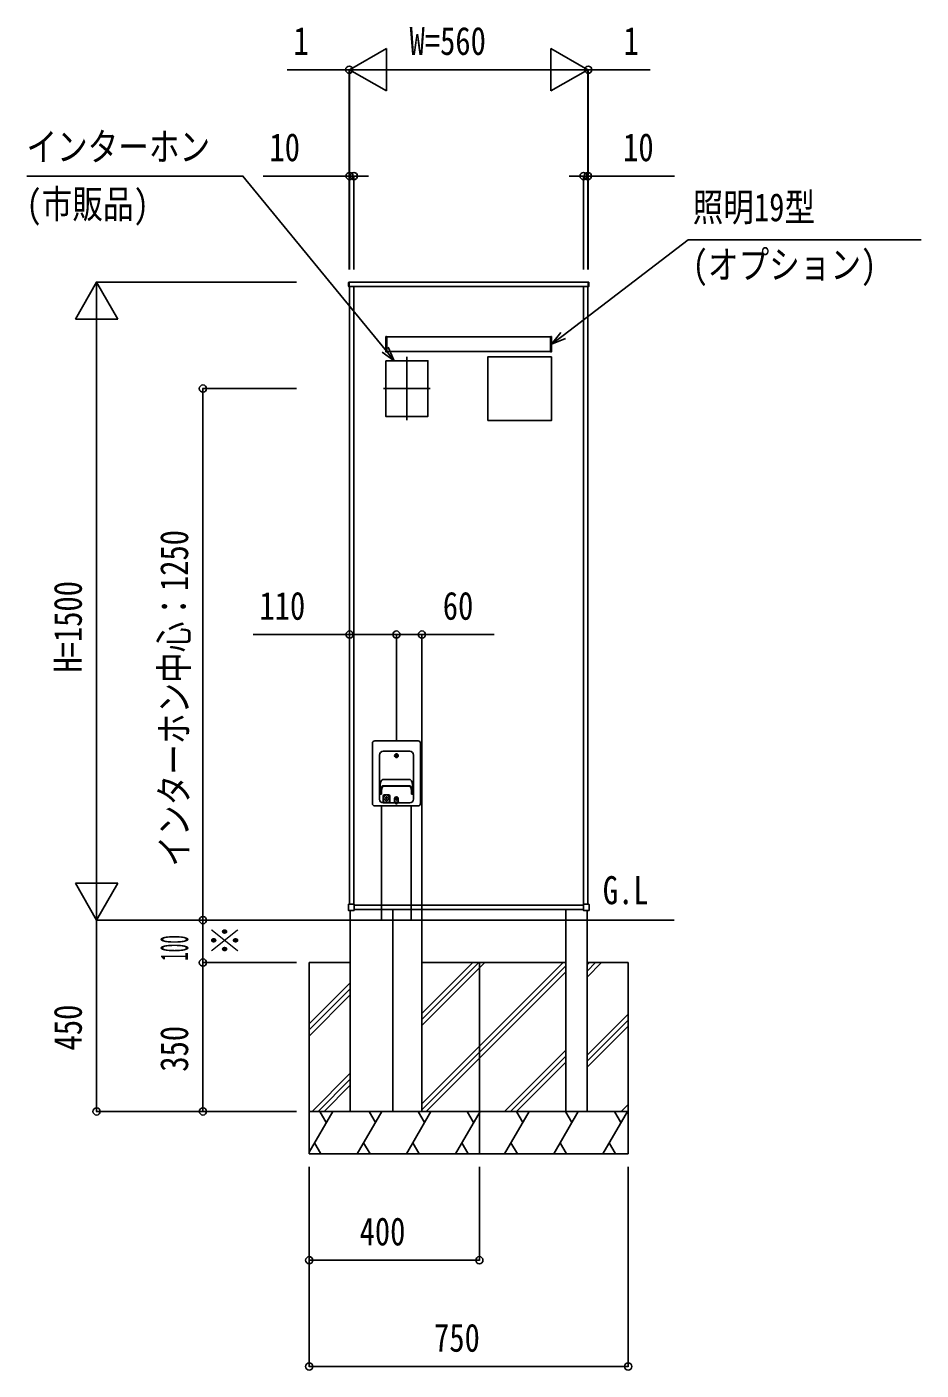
# Model space of a CAD drawing. Units: millimetres, scale not verified. Extents: x -8410 to 8410, y -5940 to 5940.
# Drawn here: x -2845 to -742, y -1718 to 1441 of the extents above; entities that cross this region are included whole.
import ezdxf
from ezdxf.enums import TextEntityAlignment as Align

# ---------------------------------------------------------------- set-up
doc = ezdxf.new("R2010")
doc.units = ezdxf.units.MM
doc.header["$LTSCALE"] = 30
for name, color, linetype in [('0-1_USER1', 3, 'Continuous'), ('0-3_YKK_13', 4, 'Continuous'), ('0-4_YKK_A1', 4, 'Continuous'), ('0-5_YKK_D', 6, 'Continuous')]:
    doc.layers.add(name, color=color, linetype=linetype)
doc.styles.add('ＭＳ ゴシック', font='')
doc.styles.get('ＭＳ ゴシック').set_extended_font_data('MS Gothic')

msp = doc.modelspace()

# ---------------------------------------------------------------- linework, layer by layer
at = {"layer": '0-3_YKK_13'}
for p, q in [((-2088.6, 831.03), (-2088.6, 830.53)), ((-2087.67, 829.53), (-2087.1, 829.5)), ((-2087.1, 831), (-2087.1, 839)), ((-2087.1, 829.5), (-2087.1, 831)), ((-1525.1, 831), (-1525.1, 839)), ((-1525.1, 829.5), (-1525.1, 831)), ((-1524.54, 829.53), (-1525.1, 829.5)), ((-1523.6, 831.03), (-1523.6, 830.53)), ((-2032.6, -386), (-2032.6, -244)), ((-2027.1, -238.5), (-1925.1, -238.5)), ((-1919.6, -386), (-1919.6, -244)), ((-2016.05, -271.8), (-2016.05, -375.8)), ((-1944.85, -263.1), (-2007.35, -263.1)), ((-1977.17, -273.65), (-1978.55, -275.04)), ((-1976.46, -274.36), (-1977.84, -275.75)), ((-1977.09, -271.6), (-1977.8, -272.31)), ((-1977.17, -272.95), (-1977.8, -272.31)), ((-1976.46, -272.24), (-1977.09, -271.6)), ((-1974.37, -270.85), (-1975.75, -272.24)), ((-1975.11, -275), (-1975.75, -274.36)), ((-1974.41, -274.29), (-1975.11, -275)), ((-1973.66, -271.56), (-1975.04, -272.95)), ((-1974.41, -274.29), (-1975.04, -273.65)), ((-1936.15, -271.8), (-1936.15, -375.8)), ((-2013.96, -341.15), (-2012.57, -334.76)), ((-2013.96, -341.15), (-2013.96, -363.8)), ((-1946.39, -343.93), (-2005.82, -343.93)), ((-1946.48, -329.26), (-2005.73, -329.26)), ((-1946.73, -344.71), (-2005.48, -344.71)), ((-1938.25, -341.15), (-1939.64, -334.76)), ((-1938.25, -341.15), (-1938.25, -363.8)), ((-2013.96, -354.95), (-2012.64, -349.33)), ((-2011.46, -363.8), (-2013.96, -363.8)), ((-2011.46, -354.95), (-2009.86, -348.18)), ((-2011.46, -354.95), (-2011.46, -363.8)), ((-2007.35, -367.8), (-2007.35, -381.3)), ((-1993.85, -365.8), (-2005.35, -365.8)), ((-1996.62, -372.86), (-2002.59, -372.86)), ((-1997.55, -374.26), (-2001.66, -374.26)), ((-1998.49, -375.66), (-2000.72, -375.66)), ((-1999.6, -368.94), (-1999.6, -372.86)), ((-1991.85, -367.8), (-1991.85, -381.3)), ((-1980.35, -374.3), (-1980.35, -381.5)), ((-1977.17, -374.65), (-1978.91, -376.4)), ((-1976.46, -375.36), (-1978.2, -377.1)), ((-1977.09, -372.6), (-1977.8, -373.31)), ((-1977.17, -373.95), (-1977.8, -373.31)), ((-1977.09, -376), (-1977.8, -375.29)), ((-1976.46, -373.24), (-1977.09, -372.6)), ((-1974.01, -371.5), (-1975.75, -373.24)), ((-1975.11, -376), (-1975.75, -375.36)), ((-1974.41, -373.31), (-1975.11, -372.6)), ((-1974.41, -375.29), (-1975.11, -376)), ((-1973.3, -372.2), (-1975.04, -373.95)), ((-1974.41, -375.29), (-1975.04, -374.65)), ((-1971.85, -374.3), (-1971.85, -381.5)), ((-1940.75, -354.95), (-1942.35, -348.18)), ((-1940.75, -354.95), (-1940.75, -363.8)), ((-1938.25, -363.8), (-1940.75, -363.8)), ((-1938.25, -354.95), (-1939.57, -349.33)), ((-2027.1, -391.5), (-1925.1, -391.5)), ((-1990.35, -382.8), (-2008.85, -382.8)), ((-1944.85, -384.5), (-2007.35, -384.5)), ((-1970.35, -383), (-1981.85, -383)), ((-1978.6, -384.5), (-1978.6, -385.05)), ((-1974.85, -386.3), (-1977.35, -386.3)), ((-1973.6, -384.5), (-1973.6, -385.05)), ((-2089.1, -623.47), (-2089.1, -637)), ((-2088.17, -622.94), (-2088.64, -622.97)), ((-2076.14, -622.21), (-2088.17, -622.94)), ((-2075.6, -637), (-2075.6, -622.71)), ((-1536.6, -637), (-1536.6, -622.71)), ((-1536.07, -622.21), (-1524.04, -622.94)), ((-1524.04, -622.94), (-1523.57, -622.97)), ((-1523.1, -623.47), (-1523.1, -637)), ((-2088.6, -637.5), (-2088.14, -637.5)), ((-2088.14, -637.5), (-2076.1, -637.5)), ((-1524.07, -637.5), (-1536.1, -637.5)), ((-1523.6, -637.5), (-1524.07, -637.5))]:
    msp.add_line(p, q, dxfattribs=at)
for points in [[(-2088.6, 839.47), (-2088.6, 838.97), (-2088.6, 831.03)], [(-2087.1, 839), (-2087.1, 840.5), (-2087.67, 840.47)], [(-1525.1, 839), (-1525.1, 840.5), (-1524.54, 840.47)], [(-1523.6, 839.47), (-1523.6, 838.97), (-1523.6, 831.03)]]:
    msp.add_lwpolyline(points, dxfattribs=at)
for points in [[(-2001.1, 712.3), (-2001.1, 676.5), (-1999.1, 676.5), (-1999.1, 712.3)], [(-1999.1, 676.8), (-1998.6, 676.8), (-1998.6, 712), (-1999.1, 712)], [(-1613.1, 676.8), (-1613.6, 676.8), (-1613.6, 712), (-1613.1, 712)], [(-1611.1, 712.3), (-1611.1, 676.5), (-1613.1, 676.5), (-1613.1, 712.3)], [(-1611.1, 665), (-1761.1, 665), (-1761.1, 515), (-1611.1, 515)], [(-2001.1, 655.5), (-1902.1, 655.5), (-1902.1, 524.5), (-2001.1, 524.5)]]:
    msp.add_lwpolyline(points, close=True, dxfattribs=at)
for centre, radius in [((-1976.1, -273.3), 4.4), ((-1976.1, -273.3), 3), ((-1999.6, -372.3), 6.5), ((-1976.1, -374.3), 3.5)]:
    msp.add_circle(centre, radius, dxfattribs=at)
for centre, radius, start, end in [((-2087.6, 839.47), 1, 93.5, 180), ((-2087.6, 830.53), 1, 180, 266.5), ((-1524.6, 839.47), 1, 0, 86.5), ((-1524.6, 830.53), 1, 273.5, 0), ((-2027.1, -244), 5.5, 90, 180), ((-1925.1, -244), 5.5, 0, 90), ((-2007.35, -271.8), 8.7, 90, 180), ((-1977.52, -273.3), 0.5, 315.00005, 45.00003), ((-1976.1, -271.89), 0.5, 224.99997, 315.00003), ((-1976.1, -274.71), 0.5, 45.00003, 135), ((-1974.69, -273.3), 0.5, 135, 224.99997), ((-1944.85, -271.8), 8.7, 0, 90), ((-2005.82, -350.93), 7, 90, 166.75116), ((-2005.73, -336.26), 7, 90, 167.69141), ((-2005.48, -349.21), 4.5, 90, 166.73304), ((-1946.73, -349.21), 4.5, 13.26704, 90), ((-1946.48, -336.26), 7, 12.30864, 90), ((-1946.39, -350.93), 7, 13.24892, 90), ((-2007.35, -375.8), 8.7, 180, 270), ((-2005.35, -367.8), 2, 90, 180), ((-1993.85, -367.8), 2, 0.00003, 90), ((-1976.1, -374.3), 4.25, 0.00003, 180), ((-1977.52, -374.3), 0.5, 315.00005, 45.00003), ((-1976.1, -372.89), 0.5, 224.99997, 315.00003), ((-1976.1, -375.71), 0.5, 45.00003, 135), ((-1974.69, -374.3), 0.5, 135, 224.99997), ((-1944.85, -375.8), 8.7, 270, 0.00002), ((-2027.1, -386), 5.5, 180, 270), ((-2008.85, -381.3), 1.5, 270, 0.00002), ((-1990.35, -381.3), 1.5, 180, 270), ((-1981.85, -381.5), 1.5, 270, 0.00002), ((-1977.35, -385.05), 1.25, 180, 270), ((-1974.85, -385.05), 1.25, 270, 0.00002), ((-1970.35, -381.5), 1.5, 180, 270), ((-1925.1, -386), 5.5, 270, 0), ((-2088.6, -623.47), 0.5, 93.5, 180), ((-2076.1, -622.71), 0.5, 0, 93.5), ((-1536.1, -622.71), 0.5, 86.5, 180), ((-1523.6, -623.47), 0.5, 0, 86.5), ((-2088.6, -637), 0.5, 180, 270), ((-2076.1, -637), 0.5, 270, 0), ((-1536.1, -637), 0.5, 180, 270), ((-1523.6, -637), 0.5, 270, 0)]:
    msp.add_arc(centre, radius, start, end, dxfattribs=at)
at = {"layer": '0-4_YKK_A1'}
for p, q in [((-1525.1, 840), (-2087.1, 840)), ((-2087.1, 840), (-2087.1, 830)), ((-1525.1, 830), (-2087.1, 830)), ((-2086.1, 830), (-2086.1, -622.82)), ((-2076.1, 830), (-2076.1, -622.21)), ((-1536.1, 830), (-1536.1, -622.21)), ((-1526.1, 830), (-1526.09, -622.82)), ((-1525.1, 840), (-1525.1, 830)), ((-1998.6, 711.8), (-1998.6, 677)), ((-1613.6, 711.8), (-1998.6, 711.8)), ((-1613.6, 711.8), (-1613.6, 677)), ((-1613.6, 677), (-1998.6, 677)), ((-1951.6, 664.52), (-1951.6, 515.48)), ((-1896.4, 590), (-2006.8, 590)), ((-2011.1, -391.5), (-2011.1, -660)), ((-1941.1, -391.5), (-1941.1, -660)), ((-2075.6, -625), (-1536.6, -625)), ((-2270.1, -660), (-1323.1, -660)), ((-2084.6, -637.5), (-2084.6, -1110)), ((-2075.6, -635), (-1536.6, -635)), ((-2011.1, -660), (-1941.1, -660)), ((-1984.6, -1110), (-1984.6, -635)), ((-1577.6, -1110), (-1577.6, -635)), ((-1527.6, -637.5), (-1527.6, -1110)), ((-2181.1, -760), (-2181.1, -1210)), ((-2181.1, -760), (-2084.6, -760)), ((-1916.1, -879.87), (-1796.24, -760)), ((-1916.1, -1092), (-1584.1, -760)), ((-1916.1, -894.01), (-1782.09, -760)), ((-1916.1, -908.15), (-1767.95, -760)), ((-1916.1, -1106.14), (-1577.6, -767.64)), ((-1905.82, -1110), (-1577.6, -781.78)), ((-1781.1, -760), (-1781.1, -1210)), ((-1527.6, -760), (-1431.1, -760)), ((-1527.6, -765.64), (-1521.97, -760)), ((-1527.6, -779.78), (-1507.82, -760)), ((-1527.6, -793.92), (-1493.68, -760)), ((-1431.1, -760), (-1431.1, -1210)), ((-2181.1, -904.36), (-2084.6, -807.86)), ((-2181.1, -918.5), (-2084.6, -822)), ((-2181.1, -932.65), (-2084.6, -836.15)), ((-1527.6, -977.77), (-1431.1, -881.27)), ((-1527.6, -991.91), (-1431.1, -895.41)), ((-1527.6, -1006.06), (-1431.1, -909.56)), ((-1721.97, -1110), (-1577.6, -965.63)), ((-1707.83, -1110), (-1577.6, -979.77)), ((-1693.69, -1110), (-1577.6, -993.92)), ((-2174.61, -1110), (-2084.6, -1019.99)), ((-2160.47, -1110), (-2084.6, -1034.14)), ((-2146.33, -1110), (-2084.6, -1048.28)), ((-1447.7, -1110), (-1431.1, -1093.4)), ((-2181.1, -1110), (-1431.1, -1110)), ((-2181.1, -1205.55), (-2125.94, -1110)), ((-2155.94, -1110), (-2140.94, -1135.98)), ((-2084.6, -1110), (-1984.6, -1110)), ((-2068.21, -1210), (-2010.47, -1110)), ((-2040.47, -1110), (-2025.47, -1135.98)), ((-1952.74, -1210), (-1895, -1110)), ((-1925, -1110), (-1910, -1135.98)), ((-1837.27, -1210), (-1779.53, -1110)), ((-1809.53, -1110), (-1794.53, -1135.98)), ((-1721.8, -1210), (-1664.06, -1110)), ((-1694.06, -1110), (-1679.06, -1135.98)), ((-1606.33, -1210), (-1548.59, -1110)), ((-1578.59, -1110), (-1563.59, -1135.98)), ((-1527.6, -1110), (-1577.6, -1110)), ((-1490.86, -1210), (-1433.12, -1110)), ((-1463.12, -1110), (-1448.12, -1135.98)), ((-1433.56, -1110), (-1431.1, -1107.55)), ((-2153.68, -1210), (-2168.68, -1184.02)), ((-2038.21, -1210), (-2053.21, -1184.02)), ((-1922.74, -1210), (-1937.74, -1184.02)), ((-1807.27, -1210), (-1822.27, -1184.02)), ((-1691.8, -1210), (-1706.8, -1184.02)), ((-1576.33, -1210), (-1591.33, -1184.02)), ((-1460.86, -1210), (-1475.86, -1184.02)), ((-2181.1, -1210), (-1431.1, -1210))]:
    msp.add_line(p, q, dxfattribs=at)
for points in [[(-1984.6, -1110), (-1916.1, -1110), (-1916.1, -635)], [(-1916.1, -760), (-1627.1, -760), (-1580.1, -760)]]:
    msp.add_lwpolyline(points, dxfattribs=at)
at = {"layer": '0-5_YKK_D'}
for p, q in [((-2086.1, 1340), (-1999.5, 1390)), ((-1999.5, 1290), (-1999.5, 1390)), ((-1526.1, 1340), (-1612.71, 1390)), ((-1612.71, 1390), (-1612.71, 1290)), ((-2087.1, 1340), (-2233.1, 1340)), ((-2087.1, 870), (-2087.1, 1341)), ((-2086.1, 1340), (-2087.1, 1340)), ((-2086.1, 870), (-2086.1, 1341)), ((-2086.1, 870), (-2086.1, 1341)), ((-2086.1, 1340), (-2052.1, 1340)), ((-2086.1, 1340), (-1999.5, 1290)), ((-2086.1, 1340), (-1912.9, 1340)), ((-1986.1, 1340), (-1626.1, 1340)), ((-1526.1, 1340), (-1699.31, 1340)), ((-1526.1, 1340), (-1612.71, 1290)), ((-1526.1, 1340), (-1560.1, 1340)), ((-1526.1, 870), (-1526.1, 1341)), ((-1526.1, 870), (-1526.1, 1341)), ((-1526.1, 1340), (-1525.1, 1340)), ((-1525.1, 870), (-1525.1, 1341)), ((-1525.1, 1340), (-1379.1, 1340)), ((-2086.1, 1090), (-2289.7, 1090)), ((-2086.1, 870), (-2086.1, 1091)), ((-2076.1, 1090), (-2086.1, 1090)), ((-2076.1, 870), (-2076.1, 1091)), ((-2076.1, 1090), (-2042.1, 1090)), ((-1536.1, 1090), (-1570.1, 1090)), ((-1536.1, 870), (-1536.1, 1091)), ((-1536.1, 1090), (-1526.1, 1090)), ((-1526.1, 870), (-1526.1, 1091)), ((-1526.1, 1090), (-1322.5, 1090)), ((-2681.1, 840), (-2731.1, 753.4)), ((-2211.1, 840), (-2682.1, 840)), ((-2681.1, 840), (-2631.1, 753.4)), ((-2681.1, 840), (-2681.1, 666.79)), ((-2731.1, 753.4), (-2631.1, 753.4)), ((-2681.1, 740), (-2681.1, -560)), ((-2211.1, 590), (-2432.1, 590)), ((-2431.1, 590), (-2431.1, -660)), ((-2086.1, -137.5), (-2086.1, 12.5)), ((-1976.1, -237.5), (-1976.1, 12.5)), ((-1976.1, -237.5), (-1976.1, 12.5)), ((-1916.1, -634), (-1916.1, 12.5)), ((-2681.1, -660), (-2681.1, -486.79)), ((-2681.1, -660), (-2731.1, -573.4)), ((-2631.1, -573.4), (-2731.1, -573.4)), ((-2681.1, -660), (-2631.1, -573.4)), ((-2211.1, -660), (-2682.1, -660)), ((-2211.1, -660), (-2682.1, -660)), ((-2681.1, -660), (-2681.1, -1110)), ((-2211.1, -660), (-2432.1, -660)), ((-2211.1, -660), (-2432.1, -660)), ((-2431.1, -760), (-2431.1, -660)), ((-2211.1, -760), (-2432.1, -760)), ((-2211.1, -760), (-2432.1, -760)), ((-2431.1, -760), (-2431.1, -1110)), ((-2211.1, -1110), (-2682.1, -1110)), ((-2211.1, -1110), (-2432.1, -1110)), ((-2181.1, -1240), (-2181.1, -1711)), ((-2181.1, -1240), (-2181.1, -1461)), ((-1781.1, -1240), (-1781.1, -1461)), ((-1431.1, -1240), (-1431.1, -1711)), ((-2181.1, -1460), (-1781.1, -1460)), ((-2181.1, -1710), (-1431.1, -1710))]:
    msp.add_line(p, q, dxfattribs=at)
for points in [[(-1981.1, 655.5), (-2002.65, 681.8), (-2337.07, 1090), (-2845.07, 1090)], [(-1611.1, 694.4), (-1584.11, 715.07), (-1290.29, 940), (-742.36, 940)], [(-1578.57, 707.83), (-1611.1, 694.4), (-1589.65, 722.3)], [(-1995.6, 687.57), (-1981.1, 655.5), (-2009.7, 676.03)], [(-1976.1, 11.5), (-2086.1, 11.5), (-2313.3, 11.5)], [(-1976.1, 11.5), (-1916.1, 11.5), (-1746.5, 11.5)]]:
    msp.add_lwpolyline(points, dxfattribs=at)
for centre in [(-2087.1, 1340), (-1525.1, 1340), (-2086.1, 1090), (-2076.1, 1090), (-1536.1, 1090), (-1526.1, 1090), (-2431.1, 590), (-2086.1, 11.5), (-1976.1, 11.5), (-1976.1, 11.5), (-1916.1, 11.5), (-2431.1, -660), (-2431.1, -660), (-2431.1, -760), (-2431.1, -760), (-2681.1, -1110), (-2431.1, -1110), (-2181.1, -1460), (-1781.1, -1460), (-2181.1, -1710), (-1431.1, -1710)]:
    msp.add_circle(centre, 8.5, dxfattribs=at)

# ---------------------------------------------------------------- texts
at = {"layer": '0-1_USER1', "style": 'ＭＳ ゴシック', "width": 0.8}
msp.add_text('G.L', height=65.98, dxfattribs=at).set_placement((-1490.85, -642.44), align=Align.BOTTOM_LEFT)
at = {"layer": '0-5_YKK_D', "style": 'ＭＳ ゴシック', "width": 0.8}
for s, p in [('1', (-2218.1, 1355)), ('W=560', (-1945.3, 1355)), ('1', (-1442.1, 1355)), ('インターホン', (-2846.08, 1106.11)), ('10', (-2274.7, 1105)), ('10', (-1443.1, 1105)), ('(市販品)', (-2846.08, 971.11)), ('照明19型', (-1279.55, 963.88)), ('(オプション)', (-1279.55, 828.88)), ('110', (-2298.3, 26.5)), ('60', (-1867.1, 26.5)), ('400', (-2062.7, -1445)), ('750', (-1887.7, -1695))]:
    msp.add_text(s, height=65.98, dxfattribs=at).set_placement(p, align=Align.BOTTOM_LEFT)
at = {"layer": '0-5_YKK_D', "style": 'ＭＳ ゴシック'}
for s, width, p in [('インターホン中心：1250', 0.8, (-2446.1, -534.2)), ('H=1500', 0.8, (-2696.1, -78)), ('※', 0.8, (-2326.1, -743.6)), ('100', 0.45, (-2446.1, -755.9)), ('450', 0.8, (-2696.1, -966.6)), ('350', 0.8, (-2446.1, -1016.6))]:
    msp.add_text(s, height=65.98, rotation=90, dxfattribs=dict(at, width=width)).set_placement(p, align=Align.BOTTOM_LEFT)

doc.saveas('drawing.dxf')
